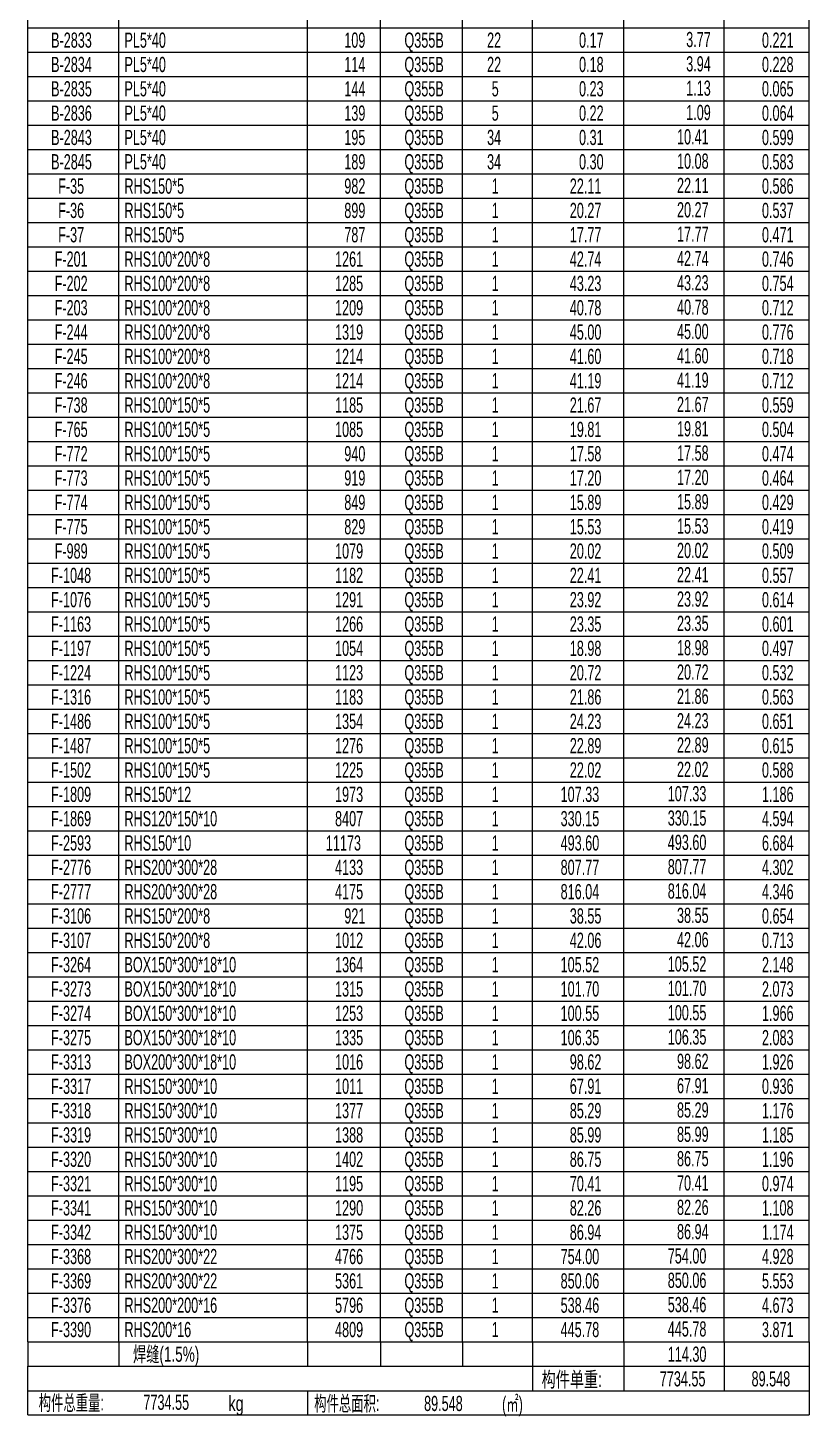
# Model space of a CAD drawing. Header units: millimetres. Extents: x 2835 to 3384, y 515 to 971.
# Drawn here: x 2835.4 to 2963.9, y 514.9 to 743.2 of the extents above; entities that cross this region are included whole.
import ezdxf

# ---------------------------------------------------------------- set-up
doc = ezdxf.new("R2010")
doc.units = ezdxf.units.MM
doc.linetypes.add('XKITLINE00', pattern=[0])
doc.layers.add('OtherObjectType', color=1, linetype='Continuous', lineweight=0)
doc.styles.add('romsim', font='arial.ttf')
doc.styles.add('宋体', font='arial.ttf')
doc.styles.add('新宋体', font='arial.ttf')

msp = doc.modelspace()

# ---------------------------------------------------------------- linework, layer by layer
at = {"layer": 'OtherObjectType', "color": 7, "linetype": 'XKITLINE00', "lineweight": 0}
for p, q in [((2835.41, 743.2), (2835.41, 747.2)), ((2850.41, 743.2), (2850.41, 747.2)), ((2881.41, 743.2), (2881.41, 747.2)), ((2893.41, 743.2), (2893.41, 747.2)), ((2906.91, 743.2), (2906.91, 747.2)), ((2918.41, 743.2), (2918.41, 747.2)), ((2933.41, 743.2), (2933.41, 747.2)), ((2949.91, 743.2), (2949.91, 747.2)), ((2963.91, 743.2), (2963.91, 747.2)), ((2835.41, 739.2), (2835.41, 743.2)), ((2835.41, 743.2), (2963.91, 743.2)), ((2835.41, 743.2), (2963.91, 743.2)), ((2850.41, 739.2), (2850.41, 743.2)), ((2881.41, 739.2), (2881.41, 743.2)), ((2893.41, 739.2), (2893.41, 743.2)), ((2906.91, 739.2), (2906.91, 743.2)), ((2918.41, 739.2), (2918.41, 743.2)), ((2933.41, 739.2), (2933.41, 743.2)), ((2949.91, 739.2), (2949.91, 743.2)), ((2963.91, 739.2), (2963.91, 743.2)), ((2835.41, 735.2), (2835.41, 739.2)), ((2835.41, 739.2), (2963.91, 739.2)), ((2835.41, 739.2), (2963.91, 739.2)), ((2850.41, 735.2), (2850.41, 739.2)), ((2881.41, 735.2), (2881.41, 739.2)), ((2893.41, 735.2), (2893.41, 739.2)), ((2906.91, 735.2), (2906.91, 739.2)), ((2918.41, 735.2), (2918.41, 739.2)), ((2933.41, 735.2), (2933.41, 739.2)), ((2949.91, 735.2), (2949.91, 739.2)), ((2963.91, 735.2), (2963.91, 739.2)), ((2835.41, 731.2), (2835.41, 735.2)), ((2835.41, 735.2), (2963.91, 735.2)), ((2835.41, 735.2), (2963.91, 735.2)), ((2850.41, 731.2), (2850.41, 735.2)), ((2881.41, 731.2), (2881.41, 735.2)), ((2893.41, 731.2), (2893.41, 735.2)), ((2906.91, 731.2), (2906.91, 735.2)), ((2918.41, 731.2), (2918.41, 735.2)), ((2933.41, 731.2), (2933.41, 735.2)), ((2949.91, 731.2), (2949.91, 735.2)), ((2963.91, 731.2), (2963.91, 735.2)), ((2835.41, 727.2), (2835.41, 731.2)), ((2835.41, 731.2), (2963.91, 731.2)), ((2835.41, 731.2), (2963.91, 731.2)), ((2850.41, 727.2), (2850.41, 731.2)), ((2881.41, 727.2), (2881.41, 731.2)), ((2893.41, 727.2), (2893.41, 731.2)), ((2906.91, 727.2), (2906.91, 731.2)), ((2918.41, 727.2), (2918.41, 731.2)), ((2933.41, 727.2), (2933.41, 731.2)), ((2949.91, 727.2), (2949.91, 731.2)), ((2963.91, 727.2), (2963.91, 731.2)), ((2835.41, 723.2), (2835.41, 727.2)), ((2835.41, 727.2), (2963.91, 727.2)), ((2835.41, 727.2), (2963.91, 727.2)), ((2850.41, 723.2), (2850.41, 727.2)), ((2881.41, 723.2), (2881.41, 727.2)), ((2893.41, 723.2), (2893.41, 727.2)), ((2906.91, 723.2), (2906.91, 727.2)), ((2918.41, 723.2), (2918.41, 727.2)), ((2933.41, 723.2), (2933.41, 727.2)), ((2949.91, 723.2), (2949.91, 727.2)), ((2963.91, 723.2), (2963.91, 727.2)), ((2835.41, 719.2), (2835.41, 723.2)), ((2835.41, 723.2), (2963.91, 723.2)), ((2835.41, 723.2), (2963.91, 723.2)), ((2850.41, 719.2), (2850.41, 723.2)), ((2881.41, 719.2), (2881.41, 723.2)), ((2893.41, 719.2), (2893.41, 723.2)), ((2906.91, 719.2), (2906.91, 723.2)), ((2918.41, 719.2), (2918.41, 723.2)), ((2933.41, 719.2), (2933.41, 723.2)), ((2949.91, 719.2), (2949.91, 723.2)), ((2963.91, 719.2), (2963.91, 723.2)), ((2835.41, 715.2), (2835.41, 719.2)), ((2835.41, 719.2), (2963.91, 719.2)), ((2835.41, 719.2), (2963.91, 719.2)), ((2850.41, 715.2), (2850.41, 719.2)), ((2881.41, 715.2), (2881.41, 719.2)), ((2893.41, 715.2), (2893.41, 719.2)), ((2906.91, 715.2), (2906.91, 719.2)), ((2918.41, 715.2), (2918.41, 719.2)), ((2933.41, 715.2), (2933.41, 719.2)), ((2949.91, 715.2), (2949.91, 719.2)), ((2963.91, 715.2), (2963.91, 719.2)), ((2835.41, 711.2), (2835.41, 715.2)), ((2835.41, 715.2), (2963.91, 715.2)), ((2835.41, 715.2), (2963.91, 715.2)), ((2850.41, 711.2), (2850.41, 715.2)), ((2881.41, 711.2), (2881.41, 715.2)), ((2893.41, 711.2), (2893.41, 715.2)), ((2906.91, 711.2), (2906.91, 715.2)), ((2918.41, 711.2), (2918.41, 715.2)), ((2933.41, 711.2), (2933.41, 715.2)), ((2949.91, 711.2), (2949.91, 715.2)), ((2963.91, 711.2), (2963.91, 715.2)), ((2835.41, 707.2), (2835.41, 711.2)), ((2835.41, 711.2), (2963.91, 711.2)), ((2835.41, 711.2), (2963.91, 711.2)), ((2850.41, 707.2), (2850.41, 711.2)), ((2881.41, 707.2), (2881.41, 711.2)), ((2893.41, 707.2), (2893.41, 711.2)), ((2906.91, 707.2), (2906.91, 711.2)), ((2918.41, 707.2), (2918.41, 711.2)), ((2933.41, 707.2), (2933.41, 711.2)), ((2949.91, 707.2), (2949.91, 711.2)), ((2963.91, 707.2), (2963.91, 711.2)), ((2835.41, 703.2), (2835.41, 707.2)), ((2835.41, 707.2), (2963.91, 707.2)), ((2835.41, 707.2), (2963.91, 707.2)), ((2850.41, 703.2), (2850.41, 707.2)), ((2881.41, 703.2), (2881.41, 707.2)), ((2893.41, 703.2), (2893.41, 707.2)), ((2906.91, 703.2), (2906.91, 707.2)), ((2918.41, 703.2), (2918.41, 707.2)), ((2933.41, 703.2), (2933.41, 707.2)), ((2949.91, 703.2), (2949.91, 707.2)), ((2963.91, 703.2), (2963.91, 707.2)), ((2835.41, 699.2), (2835.41, 703.2)), ((2835.41, 703.2), (2963.91, 703.2)), ((2835.41, 703.2), (2963.91, 703.2)), ((2850.41, 699.2), (2850.41, 703.2)), ((2881.41, 699.2), (2881.41, 703.2)), ((2893.41, 699.2), (2893.41, 703.2)), ((2906.91, 699.2), (2906.91, 703.2)), ((2918.41, 699.2), (2918.41, 703.2)), ((2933.41, 699.2), (2933.41, 703.2)), ((2949.91, 699.2), (2949.91, 703.2)), ((2963.91, 699.2), (2963.91, 703.2)), ((2835.41, 695.2), (2835.41, 699.2)), ((2835.41, 699.2), (2963.91, 699.2)), ((2835.41, 699.2), (2963.91, 699.2)), ((2850.41, 695.2), (2850.41, 699.2)), ((2881.41, 695.2), (2881.41, 699.2)), ((2893.41, 695.2), (2893.41, 699.2)), ((2906.91, 695.2), (2906.91, 699.2)), ((2918.41, 695.2), (2918.41, 699.2)), ((2933.41, 695.2), (2933.41, 699.2)), ((2949.91, 695.2), (2949.91, 699.2)), ((2963.91, 695.2), (2963.91, 699.2)), ((2835.41, 691.2), (2835.41, 695.2)), ((2835.41, 695.2), (2963.91, 695.2)), ((2835.41, 695.2), (2963.91, 695.2)), ((2850.41, 691.2), (2850.41, 695.2)), ((2881.41, 691.2), (2881.41, 695.2)), ((2893.41, 691.2), (2893.41, 695.2)), ((2906.91, 691.2), (2906.91, 695.2)), ((2918.41, 691.2), (2918.41, 695.2)), ((2933.41, 691.2), (2933.41, 695.2)), ((2949.91, 691.2), (2949.91, 695.2)), ((2963.91, 691.2), (2963.91, 695.2)), ((2835.41, 687.2), (2835.41, 691.2)), ((2835.41, 691.2), (2963.91, 691.2)), ((2835.41, 691.2), (2963.91, 691.2)), ((2850.41, 687.2), (2850.41, 691.2)), ((2881.41, 687.2), (2881.41, 691.2)), ((2893.41, 687.2), (2893.41, 691.2)), ((2906.91, 687.2), (2906.91, 691.2)), ((2918.41, 687.2), (2918.41, 691.2)), ((2933.41, 687.2), (2933.41, 691.2)), ((2949.91, 687.2), (2949.91, 691.2)), ((2963.91, 687.2), (2963.91, 691.2)), ((2835.41, 683.2), (2835.41, 687.2)), ((2835.41, 687.2), (2963.91, 687.2)), ((2835.41, 687.2), (2963.91, 687.2)), ((2850.41, 683.2), (2850.41, 687.2)), ((2881.41, 683.2), (2881.41, 687.2)), ((2893.41, 683.2), (2893.41, 687.2)), ((2906.91, 683.2), (2906.91, 687.2)), ((2918.41, 683.2), (2918.41, 687.2)), ((2933.41, 683.2), (2933.41, 687.2)), ((2949.91, 683.2), (2949.91, 687.2)), ((2963.91, 683.2), (2963.91, 687.2)), ((2835.41, 679.2), (2835.41, 683.2)), ((2835.41, 683.2), (2963.91, 683.2)), ((2835.41, 683.2), (2963.91, 683.2)), ((2850.41, 679.2), (2850.41, 683.2)), ((2881.41, 679.2), (2881.41, 683.2)), ((2893.41, 679.2), (2893.41, 683.2)), ((2906.91, 679.2), (2906.91, 683.2)), ((2918.41, 679.2), (2918.41, 683.2)), ((2933.41, 679.2), (2933.41, 683.2)), ((2949.91, 679.2), (2949.91, 683.2)), ((2963.91, 679.2), (2963.91, 683.2)), ((2835.41, 675.2), (2835.41, 679.2)), ((2835.41, 679.2), (2963.91, 679.2)), ((2835.41, 679.2), (2963.91, 679.2)), ((2850.41, 675.2), (2850.41, 679.2)), ((2881.41, 675.2), (2881.41, 679.2)), ((2893.41, 675.2), (2893.41, 679.2)), ((2906.91, 675.2), (2906.91, 679.2)), ((2918.41, 675.2), (2918.41, 679.2)), ((2933.41, 675.2), (2933.41, 679.2)), ((2949.91, 675.2), (2949.91, 679.2)), ((2963.91, 675.2), (2963.91, 679.2)), ((2835.41, 671.2), (2835.41, 675.2)), ((2835.41, 675.2), (2963.91, 675.2)), ((2835.41, 675.2), (2963.91, 675.2)), ((2850.41, 671.2), (2850.41, 675.2)), ((2881.41, 671.2), (2881.41, 675.2)), ((2893.41, 671.2), (2893.41, 675.2)), ((2906.91, 671.2), (2906.91, 675.2)), ((2918.41, 671.2), (2918.41, 675.2)), ((2933.41, 671.2), (2933.41, 675.2)), ((2949.91, 671.2), (2949.91, 675.2)), ((2963.91, 671.2), (2963.91, 675.2)), ((2835.41, 667.2), (2835.41, 671.2)), ((2835.41, 671.2), (2963.91, 671.2)), ((2835.41, 671.2), (2963.91, 671.2)), ((2850.41, 667.2), (2850.41, 671.2)), ((2881.41, 667.2), (2881.41, 671.2)), ((2893.41, 667.2), (2893.41, 671.2)), ((2906.91, 667.2), (2906.91, 671.2)), ((2918.41, 667.2), (2918.41, 671.2)), ((2933.41, 667.2), (2933.41, 671.2)), ((2949.91, 667.2), (2949.91, 671.2)), ((2963.91, 667.2), (2963.91, 671.2)), ((2835.41, 663.2), (2835.41, 667.2)), ((2835.41, 667.2), (2963.91, 667.2)), ((2835.41, 667.2), (2963.91, 667.2)), ((2850.41, 663.2), (2850.41, 667.2)), ((2881.41, 663.2), (2881.41, 667.2)), ((2893.41, 663.2), (2893.41, 667.2)), ((2906.91, 663.2), (2906.91, 667.2)), ((2918.41, 663.2), (2918.41, 667.2)), ((2933.41, 663.2), (2933.41, 667.2)), ((2949.91, 663.2), (2949.91, 667.2)), ((2963.91, 663.2), (2963.91, 667.2)), ((2835.41, 659.2), (2835.41, 663.2)), ((2835.41, 663.2), (2963.91, 663.2)), ((2835.41, 663.2), (2963.91, 663.2)), ((2850.41, 659.2), (2850.41, 663.2)), ((2881.41, 659.2), (2881.41, 663.2)), ((2893.41, 659.2), (2893.41, 663.2)), ((2906.91, 659.2), (2906.91, 663.2)), ((2918.41, 659.2), (2918.41, 663.2)), ((2933.41, 659.2), (2933.41, 663.2)), ((2949.91, 659.2), (2949.91, 663.2)), ((2963.91, 659.2), (2963.91, 663.2)), ((2835.41, 655.2), (2835.41, 659.2)), ((2835.41, 659.2), (2963.91, 659.2)), ((2835.41, 659.2), (2963.91, 659.2)), ((2850.41, 655.2), (2850.41, 659.2)), ((2881.41, 655.2), (2881.41, 659.2)), ((2893.41, 655.2), (2893.41, 659.2)), ((2906.91, 655.2), (2906.91, 659.2)), ((2918.41, 655.2), (2918.41, 659.2)), ((2933.41, 655.2), (2933.41, 659.2)), ((2949.91, 655.2), (2949.91, 659.2)), ((2963.91, 655.2), (2963.91, 659.2)), ((2835.41, 651.2), (2835.41, 655.2)), ((2835.41, 655.2), (2963.91, 655.2)), ((2835.41, 655.2), (2963.91, 655.2)), ((2850.41, 651.2), (2850.41, 655.2)), ((2881.41, 651.2), (2881.41, 655.2)), ((2893.41, 651.2), (2893.41, 655.2)), ((2906.91, 651.2), (2906.91, 655.2)), ((2918.41, 651.2), (2918.41, 655.2)), ((2933.41, 651.2), (2933.41, 655.2)), ((2949.91, 651.2), (2949.91, 655.2)), ((2963.91, 651.2), (2963.91, 655.2)), ((2835.41, 647.2), (2835.41, 651.2)), ((2835.41, 651.2), (2963.91, 651.2)), ((2835.41, 651.2), (2963.91, 651.2)), ((2850.41, 647.2), (2850.41, 651.2)), ((2881.41, 647.2), (2881.41, 651.2)), ((2893.41, 647.2), (2893.41, 651.2)), ((2906.91, 647.2), (2906.91, 651.2)), ((2918.41, 647.2), (2918.41, 651.2)), ((2933.41, 647.2), (2933.41, 651.2)), ((2949.91, 647.2), (2949.91, 651.2)), ((2963.91, 647.2), (2963.91, 651.2)), ((2835.41, 643.2), (2835.41, 647.2)), ((2835.41, 647.2), (2963.91, 647.2)), ((2835.41, 647.2), (2963.91, 647.2)), ((2850.41, 643.2), (2850.41, 647.2)), ((2881.41, 643.2), (2881.41, 647.2)), ((2893.41, 643.2), (2893.41, 647.2)), ((2906.91, 643.2), (2906.91, 647.2)), ((2918.41, 643.2), (2918.41, 647.2)), ((2933.41, 643.2), (2933.41, 647.2)), ((2949.91, 643.2), (2949.91, 647.2)), ((2963.91, 643.2), (2963.91, 647.2)), ((2835.41, 639.2), (2835.41, 643.2)), ((2835.41, 643.2), (2963.91, 643.2)), ((2835.41, 643.2), (2963.91, 643.2)), ((2850.41, 639.2), (2850.41, 643.2)), ((2881.41, 639.2), (2881.41, 643.2)), ((2893.41, 639.2), (2893.41, 643.2)), ((2906.91, 639.2), (2906.91, 643.2)), ((2918.41, 639.2), (2918.41, 643.2)), ((2933.41, 639.2), (2933.41, 643.2)), ((2949.91, 639.2), (2949.91, 643.2)), ((2963.91, 639.2), (2963.91, 643.2)), ((2835.41, 635.2), (2835.41, 639.2)), ((2835.41, 639.2), (2963.91, 639.2)), ((2835.41, 639.2), (2963.91, 639.2)), ((2850.41, 635.2), (2850.41, 639.2)), ((2881.41, 635.2), (2881.41, 639.2)), ((2893.41, 635.2), (2893.41, 639.2)), ((2906.91, 635.2), (2906.91, 639.2)), ((2918.41, 635.2), (2918.41, 639.2)), ((2933.41, 635.2), (2933.41, 639.2)), ((2949.91, 635.2), (2949.91, 639.2)), ((2963.91, 635.2), (2963.91, 639.2)), ((2835.41, 631.2), (2835.41, 635.2)), ((2835.41, 635.2), (2963.91, 635.2)), ((2835.41, 635.2), (2963.91, 635.2)), ((2850.41, 631.2), (2850.41, 635.2)), ((2881.41, 631.2), (2881.41, 635.2)), ((2893.41, 631.2), (2893.41, 635.2)), ((2906.91, 631.2), (2906.91, 635.2)), ((2918.41, 631.2), (2918.41, 635.2)), ((2933.41, 631.2), (2933.41, 635.2)), ((2949.91, 631.2), (2949.91, 635.2)), ((2963.91, 631.2), (2963.91, 635.2)), ((2835.41, 627.2), (2835.41, 631.2)), ((2835.41, 631.2), (2963.91, 631.2)), ((2835.41, 631.2), (2963.91, 631.2)), ((2850.41, 627.2), (2850.41, 631.2)), ((2881.41, 627.2), (2881.41, 631.2)), ((2893.41, 627.2), (2893.41, 631.2)), ((2906.91, 627.2), (2906.91, 631.2)), ((2918.41, 627.2), (2918.41, 631.2)), ((2933.41, 627.2), (2933.41, 631.2)), ((2949.91, 627.2), (2949.91, 631.2)), ((2963.91, 627.2), (2963.91, 631.2)), ((2835.41, 623.2), (2835.41, 627.2)), ((2835.41, 627.2), (2963.91, 627.2)), ((2835.41, 627.2), (2963.91, 627.2)), ((2850.41, 623.2), (2850.41, 627.2)), ((2881.41, 623.2), (2881.41, 627.2)), ((2893.41, 623.2), (2893.41, 627.2)), ((2906.91, 623.2), (2906.91, 627.2)), ((2918.41, 623.2), (2918.41, 627.2)), ((2933.41, 623.2), (2933.41, 627.2)), ((2949.91, 623.2), (2949.91, 627.2)), ((2963.91, 623.2), (2963.91, 627.2)), ((2835.41, 619.2), (2835.41, 623.2)), ((2835.41, 623.2), (2963.91, 623.2)), ((2835.41, 623.2), (2963.91, 623.2)), ((2850.41, 619.2), (2850.41, 623.2)), ((2881.41, 619.2), (2881.41, 623.2)), ((2893.41, 619.2), (2893.41, 623.2)), ((2906.91, 619.2), (2906.91, 623.2)), ((2918.41, 619.2), (2918.41, 623.2)), ((2933.41, 619.2), (2933.41, 623.2)), ((2949.91, 619.2), (2949.91, 623.2)), ((2963.91, 619.2), (2963.91, 623.2)), ((2835.41, 615.2), (2835.41, 619.2)), ((2835.41, 619.2), (2963.91, 619.2)), ((2835.41, 619.2), (2963.91, 619.2)), ((2850.41, 615.2), (2850.41, 619.2)), ((2881.41, 615.2), (2881.41, 619.2)), ((2893.41, 615.2), (2893.41, 619.2)), ((2906.91, 615.2), (2906.91, 619.2)), ((2918.41, 615.2), (2918.41, 619.2)), ((2933.41, 615.2), (2933.41, 619.2)), ((2949.91, 615.2), (2949.91, 619.2)), ((2963.91, 615.2), (2963.91, 619.2)), ((2835.41, 611.2), (2835.41, 615.2)), ((2835.41, 615.2), (2963.91, 615.2)), ((2835.41, 615.2), (2963.91, 615.2)), ((2850.41, 611.2), (2850.41, 615.2)), ((2881.41, 611.2), (2881.41, 615.2)), ((2893.41, 611.2), (2893.41, 615.2)), ((2906.91, 611.2), (2906.91, 615.2)), ((2918.41, 611.2), (2918.41, 615.2)), ((2933.41, 611.2), (2933.41, 615.2)), ((2949.91, 611.2), (2949.91, 615.2)), ((2963.91, 611.2), (2963.91, 615.2)), ((2835.41, 607.2), (2835.41, 611.2)), ((2835.41, 611.2), (2963.91, 611.2)), ((2835.41, 611.2), (2963.91, 611.2)), ((2850.41, 607.2), (2850.41, 611.2)), ((2881.41, 607.2), (2881.41, 611.2)), ((2893.41, 607.2), (2893.41, 611.2)), ((2906.91, 607.2), (2906.91, 611.2)), ((2918.41, 607.2), (2918.41, 611.2)), ((2933.41, 607.2), (2933.41, 611.2)), ((2949.91, 607.2), (2949.91, 611.2)), ((2963.91, 607.2), (2963.91, 611.2)), ((2835.41, 603.2), (2835.41, 607.2)), ((2835.41, 607.2), (2963.91, 607.2)), ((2835.41, 607.2), (2963.91, 607.2)), ((2850.41, 603.2), (2850.41, 607.2)), ((2881.41, 603.2), (2881.41, 607.2)), ((2893.41, 603.2), (2893.41, 607.2)), ((2906.91, 603.2), (2906.91, 607.2)), ((2918.41, 603.2), (2918.41, 607.2)), ((2933.41, 603.2), (2933.41, 607.2)), ((2949.91, 603.2), (2949.91, 607.2)), ((2963.91, 603.2), (2963.91, 607.2)), ((2835.41, 599.2), (2835.41, 603.2)), ((2835.41, 603.2), (2963.91, 603.2)), ((2835.41, 603.2), (2963.91, 603.2)), ((2850.41, 599.2), (2850.41, 603.2)), ((2881.41, 599.2), (2881.41, 603.2)), ((2893.41, 599.2), (2893.41, 603.2)), ((2906.91, 599.2), (2906.91, 603.2)), ((2918.41, 599.2), (2918.41, 603.2)), ((2933.41, 599.2), (2933.41, 603.2)), ((2949.91, 599.2), (2949.91, 603.2)), ((2963.91, 599.2), (2963.91, 603.2)), ((2835.41, 595.2), (2835.41, 599.2)), ((2835.41, 599.2), (2963.91, 599.2)), ((2835.41, 599.2), (2963.91, 599.2)), ((2850.41, 595.2), (2850.41, 599.2)), ((2881.41, 595.2), (2881.41, 599.2)), ((2893.41, 595.2), (2893.41, 599.2)), ((2906.91, 595.2), (2906.91, 599.2)), ((2918.41, 595.2), (2918.41, 599.2)), ((2933.41, 595.2), (2933.41, 599.2)), ((2949.91, 595.2), (2949.91, 599.2)), ((2963.91, 595.2), (2963.91, 599.2)), ((2835.41, 591.2), (2835.41, 595.2)), ((2835.41, 595.2), (2963.91, 595.2)), ((2835.41, 595.2), (2963.91, 595.2)), ((2850.41, 591.2), (2850.41, 595.2)), ((2881.41, 591.2), (2881.41, 595.2)), ((2893.41, 591.2), (2893.41, 595.2)), ((2906.91, 591.2), (2906.91, 595.2)), ((2918.41, 591.2), (2918.41, 595.2)), ((2933.41, 591.2), (2933.41, 595.2)), ((2949.91, 591.2), (2949.91, 595.2)), ((2963.91, 591.2), (2963.91, 595.2)), ((2835.41, 587.2), (2835.41, 591.2)), ((2835.41, 591.2), (2963.91, 591.2)), ((2835.41, 591.2), (2963.91, 591.2)), ((2850.41, 587.2), (2850.41, 591.2)), ((2881.41, 587.2), (2881.41, 591.2)), ((2893.41, 587.2), (2893.41, 591.2)), ((2906.91, 587.2), (2906.91, 591.2)), ((2918.41, 587.2), (2918.41, 591.2)), ((2933.41, 587.2), (2933.41, 591.2)), ((2949.91, 587.2), (2949.91, 591.2)), ((2963.91, 587.2), (2963.91, 591.2)), ((2835.41, 583.2), (2835.41, 587.2)), ((2835.41, 587.2), (2963.91, 587.2)), ((2835.41, 587.2), (2963.91, 587.2)), ((2850.41, 583.2), (2850.41, 587.2)), ((2881.41, 583.2), (2881.41, 587.2)), ((2893.41, 583.2), (2893.41, 587.2)), ((2906.91, 583.2), (2906.91, 587.2)), ((2918.41, 583.2), (2918.41, 587.2)), ((2933.41, 583.2), (2933.41, 587.2)), ((2949.91, 583.2), (2949.91, 587.2)), ((2963.91, 583.2), (2963.91, 587.2)), ((2835.41, 579.2), (2835.41, 583.2)), ((2835.41, 583.2), (2963.91, 583.2)), ((2835.41, 583.2), (2963.91, 583.2)), ((2850.41, 579.2), (2850.41, 583.2)), ((2881.41, 579.2), (2881.41, 583.2)), ((2893.41, 579.2), (2893.41, 583.2)), ((2906.91, 579.2), (2906.91, 583.2)), ((2918.41, 579.2), (2918.41, 583.2)), ((2933.41, 579.2), (2933.41, 583.2)), ((2949.91, 579.2), (2949.91, 583.2)), ((2963.91, 579.2), (2963.91, 583.2)), ((2835.41, 575.2), (2835.41, 579.2)), ((2835.41, 579.2), (2963.91, 579.2)), ((2835.41, 579.2), (2963.91, 579.2)), ((2850.41, 575.2), (2850.41, 579.2)), ((2881.41, 575.2), (2881.41, 579.2)), ((2893.41, 575.2), (2893.41, 579.2)), ((2906.91, 575.2), (2906.91, 579.2)), ((2918.41, 575.2), (2918.41, 579.2)), ((2933.41, 575.2), (2933.41, 579.2)), ((2949.91, 575.2), (2949.91, 579.2)), ((2963.91, 575.2), (2963.91, 579.2)), ((2835.41, 571.2), (2835.41, 575.2)), ((2835.41, 575.2), (2963.91, 575.2)), ((2835.41, 575.2), (2963.91, 575.2)), ((2850.41, 571.2), (2850.41, 575.2)), ((2881.41, 571.2), (2881.41, 575.2)), ((2893.41, 571.2), (2893.41, 575.2)), ((2906.91, 571.2), (2906.91, 575.2)), ((2918.41, 571.2), (2918.41, 575.2)), ((2933.41, 571.2), (2933.41, 575.2)), ((2949.91, 571.2), (2949.91, 575.2)), ((2963.91, 571.2), (2963.91, 575.2)), ((2835.41, 567.2), (2835.41, 571.2)), ((2835.41, 571.2), (2963.91, 571.2)), ((2835.41, 571.2), (2963.91, 571.2)), ((2850.41, 567.2), (2850.41, 571.2)), ((2881.41, 567.2), (2881.41, 571.2)), ((2893.41, 567.2), (2893.41, 571.2)), ((2906.91, 567.2), (2906.91, 571.2)), ((2918.41, 567.2), (2918.41, 571.2)), ((2933.41, 567.2), (2933.41, 571.2)), ((2949.91, 567.2), (2949.91, 571.2)), ((2963.91, 567.2), (2963.91, 571.2)), ((2835.41, 563.2), (2835.41, 567.2)), ((2835.41, 567.2), (2963.91, 567.2)), ((2835.41, 567.2), (2963.91, 567.2)), ((2850.41, 563.2), (2850.41, 567.2)), ((2881.41, 563.2), (2881.41, 567.2)), ((2893.41, 563.2), (2893.41, 567.2)), ((2906.91, 563.2), (2906.91, 567.2)), ((2918.41, 563.2), (2918.41, 567.2)), ((2933.41, 563.2), (2933.41, 567.2)), ((2949.91, 563.2), (2949.91, 567.2)), ((2963.91, 563.2), (2963.91, 567.2)), ((2835.41, 559.2), (2835.41, 563.2)), ((2835.41, 563.2), (2963.91, 563.2)), ((2835.41, 563.2), (2963.91, 563.2)), ((2850.41, 559.2), (2850.41, 563.2)), ((2881.41, 559.2), (2881.41, 563.2)), ((2893.41, 559.2), (2893.41, 563.2)), ((2906.91, 559.2), (2906.91, 563.2)), ((2918.41, 559.2), (2918.41, 563.2)), ((2933.41, 559.2), (2933.41, 563.2)), ((2949.91, 559.2), (2949.91, 563.2)), ((2963.91, 559.2), (2963.91, 563.2)), ((2835.41, 555.2), (2835.41, 559.2)), ((2835.41, 559.2), (2963.91, 559.2)), ((2835.41, 559.2), (2963.91, 559.2)), ((2850.41, 555.2), (2850.41, 559.2)), ((2881.41, 555.2), (2881.41, 559.2)), ((2893.41, 555.2), (2893.41, 559.2)), ((2906.91, 555.2), (2906.91, 559.2)), ((2918.41, 555.2), (2918.41, 559.2)), ((2933.41, 555.2), (2933.41, 559.2)), ((2949.91, 555.2), (2949.91, 559.2)), ((2963.91, 555.2), (2963.91, 559.2)), ((2835.41, 551.2), (2835.41, 555.2)), ((2835.41, 555.2), (2963.91, 555.2)), ((2835.41, 555.2), (2963.91, 555.2)), ((2850.41, 551.2), (2850.41, 555.2)), ((2881.41, 551.2), (2881.41, 555.2)), ((2893.41, 551.2), (2893.41, 555.2)), ((2906.91, 551.2), (2906.91, 555.2)), ((2918.41, 551.2), (2918.41, 555.2)), ((2933.41, 551.2), (2933.41, 555.2)), ((2949.91, 551.2), (2949.91, 555.2)), ((2963.91, 551.2), (2963.91, 555.2)), ((2835.41, 547.2), (2835.41, 551.2)), ((2835.41, 551.2), (2963.91, 551.2)), ((2835.41, 551.2), (2963.91, 551.2)), ((2850.41, 547.2), (2850.41, 551.2)), ((2881.41, 547.2), (2881.41, 551.2)), ((2893.41, 547.2), (2893.41, 551.2)), ((2906.91, 547.2), (2906.91, 551.2)), ((2918.41, 547.2), (2918.41, 551.2)), ((2933.41, 547.2), (2933.41, 551.2)), ((2949.91, 547.2), (2949.91, 551.2)), ((2963.91, 547.2), (2963.91, 551.2)), ((2835.41, 543.2), (2835.41, 547.2)), ((2835.41, 547.2), (2963.91, 547.2)), ((2835.41, 547.2), (2963.91, 547.2)), ((2850.41, 543.2), (2850.41, 547.2)), ((2881.41, 543.2), (2881.41, 547.2)), ((2893.41, 543.2), (2893.41, 547.2)), ((2906.91, 543.2), (2906.91, 547.2)), ((2918.41, 543.2), (2918.41, 547.2)), ((2933.41, 543.2), (2933.41, 547.2)), ((2949.91, 543.2), (2949.91, 547.2)), ((2963.91, 543.2), (2963.91, 547.2)), ((2835.41, 539.2), (2835.41, 543.2)), ((2835.41, 543.2), (2963.91, 543.2)), ((2835.41, 543.2), (2963.91, 543.2)), ((2850.41, 539.2), (2850.41, 543.2)), ((2881.41, 539.2), (2881.41, 543.2)), ((2893.41, 539.2), (2893.41, 543.2)), ((2906.91, 539.2), (2906.91, 543.2)), ((2918.41, 539.2), (2918.41, 543.2)), ((2933.41, 539.2), (2933.41, 543.2)), ((2949.91, 539.2), (2949.91, 543.2)), ((2963.91, 539.2), (2963.91, 543.2)), ((2835.41, 535.2), (2835.41, 539.2)), ((2835.41, 539.2), (2963.91, 539.2)), ((2835.41, 539.2), (2963.91, 539.2)), ((2850.41, 535.2), (2850.41, 539.2)), ((2881.41, 535.2), (2881.41, 539.2)), ((2893.41, 535.2), (2893.41, 539.2)), ((2906.91, 535.2), (2906.91, 539.2)), ((2918.41, 535.2), (2918.41, 539.2)), ((2933.41, 535.2), (2933.41, 539.2)), ((2949.91, 535.2), (2949.91, 539.2)), ((2963.91, 535.2), (2963.91, 539.2)), ((2835.41, 531.2), (2835.41, 535.2)), ((2835.41, 535.2), (2963.91, 535.2)), ((2835.41, 535.2), (2963.91, 535.2)), ((2850.41, 531.2), (2850.41, 535.2)), ((2881.41, 531.2), (2881.41, 535.2)), ((2893.41, 531.2), (2893.41, 535.2)), ((2906.91, 531.2), (2906.91, 535.2)), ((2918.41, 531.2), (2918.41, 535.2)), ((2933.41, 531.2), (2933.41, 535.2)), ((2949.91, 531.2), (2949.91, 535.2)), ((2963.91, 531.2), (2963.91, 535.2)), ((2835.41, 527.2), (2835.41, 531.2)), ((2835.41, 531.2), (2963.91, 531.2)), ((2835.41, 531.2), (2963.91, 531.2)), ((2850.41, 527.2), (2850.41, 531.2)), ((2881.41, 527.2), (2881.41, 531.2)), ((2893.41, 527.2), (2893.41, 531.2)), ((2906.91, 527.2), (2906.91, 531.2)), ((2918.41, 527.2), (2918.41, 531.2)), ((2933.41, 527.2), (2933.41, 531.2)), ((2949.91, 527.2), (2949.91, 531.2)), ((2963.91, 527.2), (2963.91, 531.2)), ((2835.41, 527.2), (2835.41, 523.2)), ((2835.41, 527.2), (2963.91, 527.2)), ((2850.41, 527.2), (2850.41, 523.2)), ((2881.41, 527.2), (2881.41, 523.2)), ((2893.41, 527.2), (2893.41, 523.2)), ((2906.91, 527.2), (2906.91, 523.2)), ((2918.41, 527.2), (2918.41, 523.2)), ((2933.41, 527.2), (2933.41, 523.2)), ((2949.91, 527.2), (2949.91, 523.2)), ((2963.91, 527.2), (2963.91, 523.2)), ((2835.41, 515.2), (2835.41, 523.2)), ((2835.51, 523.2), (2963.91, 523.2)), ((2918.41, 523.1), (2918.41, 519.1)), ((2933.41, 523.1), (2933.41, 519.1)), ((2949.91, 523.1), (2949.91, 519.1)), ((2963.91, 523.2), (2963.91, 515.2)), ((2835.41, 519.1), (2963.91, 519.1)), ((2881.41, 519.1), (2881.41, 515.2)), ((2835.41, 515.2), (2963.91, 515.2))]:
    msp.add_line(p, q, dxfattribs=at)

# ---------------------------------------------------------------- texts
at = {"layer": 'OtherObjectType', "color": 7}
for s, style, width, p in [('B-2833', '新宋体', 0.595, (2839.25, 739.95)), ('PL5*40', '宋体', 0.595, (2851.31, 739.95)), ('109', 'romsim', 0.595, (2887.46, 739.95)), ('Q355B', '宋体', 0.595, (2897.35, 739.95)), ('22', 'romsim', 0.595, (2910.94, 739.95)), ('0.17', 'romsim', 0.595, (2926.06, 739.95)), ('3.77', 'romsim', 0.595, (2943.68, 740.05)), ('0.221', 'romsim', 0.595, (2956.14, 739.95)), ('B-2834', '新宋体', 0.595, (2839.25, 735.95)), ('PL5*40', '宋体', 0.595, (2851.31, 735.95)), ('114', 'romsim', 0.595, (2887.46, 735.95)), ('Q355B', '宋体', 0.595, (2897.35, 735.95)), ('22', 'romsim', 0.595, (2910.94, 735.95)), ('0.18', 'romsim', 0.595, (2926.06, 735.95)), ('3.94', 'romsim', 0.595, (2943.68, 736.05)), ('0.228', 'romsim', 0.595, (2956.14, 735.95)), ('B-2835', '新宋体', 0.595, (2839.25, 731.95)), ('PL5*40', '宋体', 0.595, (2851.31, 731.95)), ('144', 'romsim', 0.595, (2887.46, 731.95)), ('Q355B', '宋体', 0.595, (2897.35, 731.95)), ('5', 'romsim', 0.595, (2911.7, 731.95)), ('0.23', 'romsim', 0.595, (2926.06, 731.95)), ('1.13', 'romsim', 0.595, (2943.68, 732.05)), ('0.065', 'romsim', 0.595, (2956.14, 731.95)), ('1.09', 'romsim', 0.595, (2943.68, 728.05)), ('B-2836', '新宋体', 0.595, (2839.25, 727.95)), ('PL5*40', '宋体', 0.595, (2851.31, 727.95)), ('139', 'romsim', 0.595, (2887.46, 727.95)), ('Q355B', '宋体', 0.595, (2897.35, 727.95)), ('5', 'romsim', 0.595, (2911.7, 727.95)), ('0.22', 'romsim', 0.595, (2926.06, 727.95)), ('0.064', 'romsim', 0.595, (2956.14, 727.95)), ('B-2843', '新宋体', 0.595, (2839.25, 723.95)), ('PL5*40', '宋体', 0.595, (2851.31, 723.95)), ('195', 'romsim', 0.595, (2887.46, 723.95)), ('Q355B', '宋体', 0.595, (2897.35, 723.95)), ('34', 'romsim', 0.595, (2910.94, 723.95)), ('0.31', 'romsim', 0.595, (2926.06, 723.95)), ('10.41', 'romsim', 0.595, (2942.17, 724.05)), ('0.599', 'romsim', 0.595, (2956.14, 723.95)), ('B-2845', '新宋体', 0.595, (2839.25, 719.95)), ('PL5*40', '宋体', 0.595, (2851.31, 719.95)), ('189', 'romsim', 0.595, (2887.46, 719.95)), ('Q355B', '宋体', 0.595, (2897.35, 719.95)), ('34', 'romsim', 0.595, (2910.94, 719.95)), ('0.30', 'romsim', 0.595, (2926.06, 719.95)), ('10.08', 'romsim', 0.595, (2942.17, 720.05)), ('0.583', 'romsim', 0.595, (2956.14, 719.95)), ('F-35', '新宋体', 0.595, (2840.41, 715.95)), ('RHS150*5', '宋体', 0.595, (2851.31, 715.95)), ('982', 'romsim', 0.595, (2887.46, 715.95)), ('Q355B', '宋体', 0.595, (2897.35, 715.95)), ('1', 'romsim', 0.595, (2911.7, 715.95)), ('22.11', 'romsim', 0.595, (2924.54, 715.95)), ('22.11', 'romsim', 0.595, (2942.17, 716.05)), ('0.586', 'romsim', 0.595, (2956.14, 715.95)), ('20.27', 'romsim', 0.595, (2942.17, 712.05)), ('F-36', '新宋体', 0.595, (2840.41, 711.95)), ('RHS150*5', '宋体', 0.595, (2851.31, 711.95)), ('899', 'romsim', 0.595, (2887.46, 711.95)), ('Q355B', '宋体', 0.595, (2897.35, 711.95)), ('1', 'romsim', 0.595, (2911.7, 711.95)), ('20.27', 'romsim', 0.595, (2924.54, 711.95)), ('0.537', 'romsim', 0.595, (2956.14, 711.95)), ('F-37', '新宋体', 0.595, (2840.41, 707.95)), ('RHS150*5', '宋体', 0.595, (2851.31, 707.95)), ('787', 'romsim', 0.595, (2887.46, 707.95)), ('Q355B', '宋体', 0.595, (2897.35, 707.95)), ('1', 'romsim', 0.595, (2911.7, 707.95)), ('17.77', 'romsim', 0.595, (2924.54, 707.95)), ('17.77', 'romsim', 0.595, (2942.17, 708.05)), ('0.471', 'romsim', 0.595, (2956.14, 707.95)), ('F-201', '新宋体', 0.595, (2839.83, 703.95)), ('RHS100*200*8', '宋体', 0.595, (2851.31, 703.95)), ('1261', 'romsim', 0.595, (2885.94, 703.95)), ('Q355B', '宋体', 0.595, (2897.35, 703.95)), ('1', 'romsim', 0.595, (2911.7, 703.95)), ('42.74', 'romsim', 0.595, (2924.54, 703.95)), ('42.74', 'romsim', 0.595, (2942.17, 704.05)), ('0.746', 'romsim', 0.595, (2956.14, 703.95)), ('F-202', '新宋体', 0.595, (2839.83, 699.95)), ('RHS100*200*8', '宋体', 0.595, (2851.31, 699.95)), ('1285', 'romsim', 0.595, (2885.94, 699.95)), ('Q355B', '宋体', 0.595, (2897.35, 699.95)), ('1', 'romsim', 0.595, (2911.7, 699.95)), ('43.23', 'romsim', 0.595, (2924.54, 699.95)), ('43.23', 'romsim', 0.595, (2942.17, 700.05)), ('0.754', 'romsim', 0.595, (2956.14, 699.95)), ('40.78', 'romsim', 0.595, (2942.17, 696.05)), ('F-203', '新宋体', 0.595, (2839.83, 695.95)), ('RHS100*200*8', '宋体', 0.595, (2851.31, 695.95)), ('1209', 'romsim', 0.595, (2885.94, 695.95)), ('Q355B', '宋体', 0.595, (2897.35, 695.95)), ('1', 'romsim', 0.595, (2911.7, 695.95)), ('40.78', 'romsim', 0.595, (2924.54, 695.95)), ('0.712', 'romsim', 0.595, (2956.14, 695.95)), ('F-244', '新宋体', 0.595, (2839.83, 691.95)), ('RHS100*200*8', '宋体', 0.595, (2851.31, 691.95)), ('1319', 'romsim', 0.595, (2885.94, 691.95)), ('Q355B', '宋体', 0.595, (2897.35, 691.95)), ('1', 'romsim', 0.595, (2911.7, 691.95)), ('45.00', 'romsim', 0.595, (2924.54, 691.95)), ('45.00', 'romsim', 0.595, (2942.17, 692.05)), ('0.776', 'romsim', 0.595, (2956.14, 691.95)), ('F-245', '新宋体', 0.595, (2839.83, 687.95)), ('RHS100*200*8', '宋体', 0.595, (2851.31, 687.95)), ('1214', 'romsim', 0.595, (2885.94, 687.95)), ('Q355B', '宋体', 0.595, (2897.35, 687.95)), ('1', 'romsim', 0.595, (2911.7, 687.95)), ('41.60', 'romsim', 0.595, (2924.54, 687.95)), ('41.60', 'romsim', 0.595, (2942.17, 688.05)), ('0.718', 'romsim', 0.595, (2956.14, 687.95)), ('F-246', '新宋体', 0.595, (2839.83, 683.95)), ('RHS100*200*8', '宋体', 0.595, (2851.31, 683.95)), ('1214', 'romsim', 0.595, (2885.94, 683.95)), ('Q355B', '宋体', 0.595, (2897.35, 683.95)), ('1', 'romsim', 0.595, (2911.7, 683.95)), ('41.19', 'romsim', 0.595, (2924.54, 683.95)), ('41.19', 'romsim', 0.595, (2942.17, 684.05)), ('0.712', 'romsim', 0.595, (2956.14, 683.95)), ('21.67', 'romsim', 0.595, (2942.17, 680.05)), ('F-738', '新宋体', 0.595, (2839.83, 679.95)), ('RHS100*150*5', '宋体', 0.595, (2851.31, 679.95)), ('1185', 'romsim', 0.595, (2885.94, 679.95)), ('Q355B', '宋体', 0.595, (2897.35, 679.95)), ('1', 'romsim', 0.595, (2911.7, 679.95)), ('21.67', 'romsim', 0.595, (2924.54, 679.95)), ('0.559', 'romsim', 0.595, (2956.14, 679.95)), ('F-765', '新宋体', 0.595, (2839.83, 675.95)), ('RHS100*150*5', '宋体', 0.595, (2851.31, 675.95)), ('1085', 'romsim', 0.595, (2885.94, 675.95)), ('Q355B', '宋体', 0.595, (2897.35, 675.95)), ('1', 'romsim', 0.595, (2911.7, 675.95)), ('19.81', 'romsim', 0.595, (2924.54, 675.95)), ('19.81', 'romsim', 0.595, (2942.17, 676.05)), ('0.504', 'romsim', 0.595, (2956.14, 675.95)), ('F-772', '新宋体', 0.595, (2839.83, 671.95)), ('RHS100*150*5', '宋体', 0.595, (2851.31, 671.95)), ('940', 'romsim', 0.595, (2887.46, 671.95)), ('Q355B', '宋体', 0.595, (2897.35, 671.95)), ('1', 'romsim', 0.595, (2911.7, 671.95)), ('17.58', 'romsim', 0.595, (2924.54, 671.95)), ('17.58', 'romsim', 0.595, (2942.17, 672.05)), ('0.474', 'romsim', 0.595, (2956.14, 671.95)), ('F-773', '新宋体', 0.595, (2839.83, 667.95)), ('RHS100*150*5', '宋体', 0.595, (2851.31, 667.95)), ('919', 'romsim', 0.595, (2887.46, 667.95)), ('Q355B', '宋体', 0.595, (2897.35, 667.95)), ('1', 'romsim', 0.595, (2911.7, 667.95)), ('17.20', 'romsim', 0.595, (2924.54, 667.95)), ('17.20', 'romsim', 0.595, (2942.17, 668.05)), ('0.464', 'romsim', 0.595, (2956.14, 667.95)), ('F-774', '新宋体', 0.595, (2839.83, 663.95)), ('RHS100*150*5', '宋体', 0.595, (2851.31, 663.95)), ('849', 'romsim', 0.595, (2887.46, 663.95)), ('Q355B', '宋体', 0.595, (2897.35, 663.95)), ('1', 'romsim', 0.595, (2911.7, 663.95)), ('15.89', 'romsim', 0.595, (2924.54, 663.95)), ('15.89', 'romsim', 0.595, (2942.17, 664.05)), ('0.429', 'romsim', 0.595, (2956.14, 663.95)), ('F-775', '新宋体', 0.595, (2839.83, 659.95)), ('RHS100*150*5', '宋体', 0.595, (2851.31, 659.95)), ('829', 'romsim', 0.595, (2887.46, 659.95)), ('Q355B', '宋体', 0.595, (2897.35, 659.95)), ('1', 'romsim', 0.595, (2911.7, 659.95)), ('15.53', 'romsim', 0.595, (2924.54, 659.95)), ('15.53', 'romsim', 0.595, (2942.17, 660.05)), ('0.419', 'romsim', 0.595, (2956.14, 659.95)), ('F-989', '新宋体', 0.595, (2839.83, 655.95)), ('RHS100*150*5', '宋体', 0.595, (2851.31, 655.95)), ('1079', 'romsim', 0.595, (2885.94, 655.95)), ('Q355B', '宋体', 0.595, (2897.35, 655.95)), ('1', 'romsim', 0.595, (2911.7, 655.95)), ('20.02', 'romsim', 0.595, (2924.54, 655.95)), ('20.02', 'romsim', 0.595, (2942.17, 656.05)), ('0.509', 'romsim', 0.595, (2956.14, 655.95)), ('F-1048', '新宋体', 0.595, (2839.25, 651.95)), ('RHS100*150*5', '宋体', 0.595, (2851.31, 651.95)), ('1182', 'romsim', 0.595, (2885.94, 651.95)), ('Q355B', '宋体', 0.595, (2897.35, 651.95)), ('1', 'romsim', 0.595, (2911.7, 651.95)), ('22.41', 'romsim', 0.595, (2924.54, 651.95)), ('22.41', 'romsim', 0.595, (2942.17, 652.05)), ('0.557', 'romsim', 0.595, (2956.14, 651.95)), ('F-1076', '新宋体', 0.595, (2839.25, 647.95)), ('RHS100*150*5', '宋体', 0.595, (2851.31, 647.95)), ('1291', 'romsim', 0.595, (2885.94, 647.95)), ('Q355B', '宋体', 0.595, (2897.35, 647.95)), ('1', 'romsim', 0.595, (2911.7, 647.95)), ('23.92', 'romsim', 0.595, (2924.54, 647.95)), ('23.92', 'romsim', 0.595, (2942.17, 648.05)), ('0.614', 'romsim', 0.595, (2956.14, 647.95)), ('F-1163', '新宋体', 0.595, (2839.25, 643.95)), ('RHS100*150*5', '宋体', 0.595, (2851.31, 643.95)), ('1266', 'romsim', 0.595, (2885.94, 643.95)), ('Q355B', '宋体', 0.595, (2897.35, 643.95)), ('1', 'romsim', 0.595, (2911.7, 643.95)), ('23.35', 'romsim', 0.595, (2924.54, 643.95)), ('23.35', 'romsim', 0.595, (2942.17, 644.05)), ('0.601', 'romsim', 0.595, (2956.14, 643.95)), ('F-1197', '新宋体', 0.595, (2839.25, 639.95)), ('RHS100*150*5', '宋体', 0.595, (2851.31, 639.95)), ('1054', 'romsim', 0.595, (2885.94, 639.95)), ('Q355B', '宋体', 0.595, (2897.35, 639.95)), ('1', 'romsim', 0.595, (2911.7, 639.95)), ('18.98', 'romsim', 0.595, (2924.54, 639.95)), ('18.98', 'romsim', 0.595, (2942.17, 640.05)), ('0.497', 'romsim', 0.595, (2956.14, 639.95)), ('F-1224', '新宋体', 0.595, (2839.25, 635.95)), ('RHS100*150*5', '宋体', 0.595, (2851.31, 635.95)), ('1123', 'romsim', 0.595, (2885.94, 635.95)), ('Q355B', '宋体', 0.595, (2897.35, 635.95)), ('1', 'romsim', 0.595, (2911.7, 635.95)), ('20.72', 'romsim', 0.595, (2924.54, 635.95)), ('20.72', 'romsim', 0.595, (2942.17, 636.05)), ('0.532', 'romsim', 0.595, (2956.14, 635.95)), ('F-1316', '新宋体', 0.595, (2839.25, 631.95)), ('RHS100*150*5', '宋体', 0.595, (2851.31, 631.95)), ('1183', 'romsim', 0.595, (2885.94, 631.95)), ('Q355B', '宋体', 0.595, (2897.35, 631.95)), ('1', 'romsim', 0.595, (2911.7, 631.95)), ('21.86', 'romsim', 0.595, (2924.54, 631.95)), ('21.86', 'romsim', 0.595, (2942.17, 632.05)), ('0.563', 'romsim', 0.595, (2956.14, 631.95)), ('F-1486', '新宋体', 0.595, (2839.25, 627.95)), ('RHS100*150*5', '宋体', 0.595, (2851.31, 627.95)), ('1354', 'romsim', 0.595, (2885.94, 627.95)), ('Q355B', '宋体', 0.595, (2897.35, 627.95)), ('1', 'romsim', 0.595, (2911.7, 627.95)), ('24.23', 'romsim', 0.595, (2924.54, 627.95)), ('24.23', 'romsim', 0.595, (2942.17, 628.05)), ('0.651', 'romsim', 0.595, (2956.14, 627.95)), ('F-1487', '新宋体', 0.595, (2839.25, 623.95)), ('RHS100*150*5', '宋体', 0.595, (2851.31, 623.95)), ('1276', 'romsim', 0.595, (2885.94, 623.95)), ('Q355B', '宋体', 0.595, (2897.35, 623.95)), ('1', 'romsim', 0.595, (2911.7, 623.95)), ('22.89', 'romsim', 0.595, (2924.54, 623.95)), ('22.89', 'romsim', 0.595, (2942.17, 624.05)), ('0.615', 'romsim', 0.595, (2956.14, 623.95)), ('F-1502', '新宋体', 0.595, (2839.25, 619.95)), ('RHS100*150*5', '宋体', 0.595, (2851.31, 619.95)), ('1225', 'romsim', 0.595, (2885.94, 619.95)), ('Q355B', '宋体', 0.595, (2897.35, 619.95)), ('1', 'romsim', 0.595, (2911.7, 619.95)), ('22.02', 'romsim', 0.595, (2924.54, 619.95)), ('22.02', 'romsim', 0.595, (2942.17, 620.05)), ('0.588', 'romsim', 0.595, (2956.14, 619.95)), ('F-1809', '新宋体', 0.595, (2839.25, 615.95)), ('RHS150*12', '宋体', 0.595, (2851.31, 615.95)), ('1973', 'romsim', 0.595, (2885.94, 615.95)), ('Q355B', '宋体', 0.595, (2897.35, 615.95)), ('1', 'romsim', 0.595, (2911.7, 615.95)), ('107.33', 'romsim', 0.595, (2923.03, 615.95)), ('107.33', 'romsim', 0.595, (2940.65, 616.05)), ('1.186', 'romsim', 0.595, (2956.14, 615.95)), ('F-1869', '新宋体', 0.595, (2839.25, 611.95)), ('RHS120*150*10', '宋体', 0.595, (2851.31, 611.95)), ('8407', 'romsim', 0.595, (2885.94, 611.95)), ('Q355B', '宋体', 0.595, (2897.35, 611.95)), ('1', 'romsim', 0.595, (2911.7, 611.95)), ('330.15', 'romsim', 0.595, (2923.03, 611.95)), ('330.15', 'romsim', 0.595, (2940.65, 612.05)), ('4.594', 'romsim', 0.595, (2956.14, 611.95)), ('F-2593', '新宋体', 0.595, (2839.25, 607.95)), ('RHS150*10', '宋体', 0.595, (2851.31, 607.95)), ('11173', 'romsim', 0.595, (2884.43, 607.95)), ('Q355B', '宋体', 0.595, (2897.35, 607.95)), ('1', 'romsim', 0.595, (2911.7, 607.95)), ('493.60', 'romsim', 0.595, (2923.03, 607.95)), ('493.60', 'romsim', 0.595, (2940.65, 608.05)), ('6.684', 'romsim', 0.595, (2956.14, 607.95)), ('F-2776', '新宋体', 0.595, (2839.25, 603.95)), ('RHS200*300*28', '宋体', 0.595, (2851.31, 603.95)), ('4133', 'romsim', 0.595, (2885.94, 603.95)), ('Q355B', '宋体', 0.595, (2897.35, 603.95)), ('1', 'romsim', 0.595, (2911.7, 603.95)), ('807.77', 'romsim', 0.595, (2923.03, 603.95)), ('807.77', 'romsim', 0.595, (2940.65, 604.05)), ('4.302', 'romsim', 0.595, (2956.14, 603.95)), ('F-2777', '新宋体', 0.595, (2839.25, 599.95)), ('RHS200*300*28', '宋体', 0.595, (2851.31, 599.95)), ('4175', 'romsim', 0.595, (2885.94, 599.95)), ('Q355B', '宋体', 0.595, (2897.35, 599.95)), ('1', 'romsim', 0.595, (2911.7, 599.95)), ('816.04', 'romsim', 0.595, (2923.03, 599.95)), ('816.04', 'romsim', 0.595, (2940.65, 600.05)), ('4.346', 'romsim', 0.595, (2956.14, 599.95)), ('F-3106', '新宋体', 0.595, (2839.25, 595.95)), ('RHS150*200*8', '宋体', 0.595, (2851.31, 595.95)), ('921', 'romsim', 0.595, (2887.46, 595.95)), ('Q355B', '宋体', 0.595, (2897.35, 595.95)), ('1', 'romsim', 0.595, (2911.7, 595.95)), ('38.55', 'romsim', 0.595, (2924.54, 595.95)), ('38.55', 'romsim', 0.595, (2942.17, 596.05)), ('0.654', 'romsim', 0.595, (2956.14, 595.95)), ('F-3107', '新宋体', 0.595, (2839.25, 591.95)), ('RHS150*200*8', '宋体', 0.595, (2851.31, 591.95)), ('1012', 'romsim', 0.595, (2885.94, 591.95)), ('Q355B', '宋体', 0.595, (2897.35, 591.95)), ('1', 'romsim', 0.595, (2911.7, 591.95)), ('42.06', 'romsim', 0.595, (2924.54, 591.95)), ('42.06', 'romsim', 0.595, (2942.17, 592.05)), ('0.713', 'romsim', 0.595, (2956.14, 591.95)), ('F-3264', '新宋体', 0.595, (2839.25, 587.95)), ('BOX150*300*18*10', '宋体', 0.595, (2851.31, 587.95)), ('1364', 'romsim', 0.595, (2885.94, 587.95)), ('Q355B', '宋体', 0.595, (2897.35, 587.95)), ('1', 'romsim', 0.595, (2911.7, 587.95)), ('105.52', 'romsim', 0.595, (2923.03, 587.95)), ('105.52', 'romsim', 0.595, (2940.65, 588.05)), ('2.148', 'romsim', 0.595, (2956.14, 587.95)), ('F-3273', '新宋体', 0.595, (2839.25, 583.95)), ('BOX150*300*18*10', '宋体', 0.595, (2851.31, 583.95)), ('1315', 'romsim', 0.595, (2885.94, 583.95)), ('Q355B', '宋体', 0.595, (2897.35, 583.95)), ('1', 'romsim', 0.595, (2911.7, 583.95)), ('101.70', 'romsim', 0.595, (2923.03, 583.95)), ('101.70', 'romsim', 0.595, (2940.65, 584.05)), ('2.073', 'romsim', 0.595, (2956.14, 583.95)), ('F-3274', '新宋体', 0.595, (2839.25, 579.95)), ('BOX150*300*18*10', '宋体', 0.595, (2851.31, 579.95)), ('1253', 'romsim', 0.595, (2885.94, 579.95)), ('Q355B', '宋体', 0.595, (2897.35, 579.95)), ('1', 'romsim', 0.595, (2911.7, 579.95)), ('100.55', 'romsim', 0.595, (2923.03, 579.95)), ('100.55', 'romsim', 0.595, (2940.65, 580.05)), ('1.966', 'romsim', 0.595, (2956.14, 579.95)), ('F-3275', '新宋体', 0.595, (2839.25, 575.95)), ('BOX150*300*18*10', '宋体', 0.595, (2851.31, 575.95)), ('1335', 'romsim', 0.595, (2885.94, 575.95)), ('Q355B', '宋体', 0.595, (2897.35, 575.95)), ('1', 'romsim', 0.595, (2911.7, 575.95)), ('106.35', 'romsim', 0.595, (2923.03, 575.95)), ('106.35', 'romsim', 0.595, (2940.65, 576.05)), ('2.083', 'romsim', 0.595, (2956.14, 575.95)), ('F-3313', '新宋体', 0.595, (2839.25, 571.95)), ('BOX200*300*18*10', '宋体', 0.595, (2851.31, 571.95)), ('1016', 'romsim', 0.595, (2885.94, 571.95)), ('Q355B', '宋体', 0.595, (2897.35, 571.95)), ('1', 'romsim', 0.595, (2911.7, 571.95)), ('98.62', 'romsim', 0.595, (2924.54, 571.95)), ('98.62', 'romsim', 0.595, (2942.17, 572.05)), ('1.926', 'romsim', 0.595, (2956.14, 571.95)), ('F-3317', '新宋体', 0.595, (2839.25, 567.95)), ('RHS150*300*10', '宋体', 0.595, (2851.31, 567.95)), ('1011', 'romsim', 0.595, (2885.94, 567.95)), ('Q355B', '宋体', 0.595, (2897.35, 567.95)), ('1', 'romsim', 0.595, (2911.7, 567.95)), ('67.91', 'romsim', 0.595, (2924.54, 567.95)), ('67.91', 'romsim', 0.595, (2942.17, 568.05)), ('0.936', 'romsim', 0.595, (2956.14, 567.95)), ('F-3318', '新宋体', 0.595, (2839.25, 563.95)), ('RHS150*300*10', '宋体', 0.595, (2851.31, 563.95)), ('1377', 'romsim', 0.595, (2885.94, 563.95)), ('Q355B', '宋体', 0.595, (2897.35, 563.95)), ('1', 'romsim', 0.595, (2911.7, 563.95)), ('85.29', 'romsim', 0.595, (2924.54, 563.95)), ('85.29', 'romsim', 0.595, (2942.17, 564.05)), ('1.176', 'romsim', 0.595, (2956.14, 563.95)), ('F-3319', '新宋体', 0.595, (2839.25, 559.95)), ('RHS150*300*10', '宋体', 0.595, (2851.31, 559.95)), ('1388', 'romsim', 0.595, (2885.94, 559.95)), ('Q355B', '宋体', 0.595, (2897.35, 559.95)), ('1', 'romsim', 0.595, (2911.7, 559.95)), ('85.99', 'romsim', 0.595, (2924.54, 559.95)), ('85.99', 'romsim', 0.595, (2942.17, 560.05)), ('1.185', 'romsim', 0.595, (2956.14, 559.95)), ('F-3320', '新宋体', 0.595, (2839.25, 555.95)), ('RHS150*300*10', '宋体', 0.595, (2851.31, 555.95)), ('1402', 'romsim', 0.595, (2885.94, 555.95)), ('Q355B', '宋体', 0.595, (2897.35, 555.95)), ('1', 'romsim', 0.595, (2911.7, 555.95)), ('86.75', 'romsim', 0.595, (2924.54, 555.95)), ('86.75', 'romsim', 0.595, (2942.17, 556.05)), ('1.196', 'romsim', 0.595, (2956.14, 555.95)), ('F-3321', '新宋体', 0.595, (2839.25, 551.95)), ('RHS150*300*10', '宋体', 0.595, (2851.31, 551.95)), ('1195', 'romsim', 0.595, (2885.94, 551.95)), ('Q355B', '宋体', 0.595, (2897.35, 551.95)), ('1', 'romsim', 0.595, (2911.7, 551.95)), ('70.41', 'romsim', 0.595, (2924.54, 551.95)), ('70.41', 'romsim', 0.595, (2942.17, 552.05)), ('0.974', 'romsim', 0.595, (2956.14, 551.95)), ('F-3341', '新宋体', 0.595, (2839.25, 547.95)), ('RHS150*300*10', '宋体', 0.595, (2851.31, 547.95)), ('1290', 'romsim', 0.595, (2885.94, 547.95)), ('Q355B', '宋体', 0.595, (2897.35, 547.95)), ('1', 'romsim', 0.595, (2911.7, 547.95)), ('82.26', 'romsim', 0.595, (2924.54, 547.95)), ('82.26', 'romsim', 0.595, (2942.17, 548.05)), ('1.108', 'romsim', 0.595, (2956.14, 547.95)), ('F-3342', '新宋体', 0.595, (2839.25, 543.95)), ('RHS150*300*10', '宋体', 0.595, (2851.31, 543.95)), ('1375', 'romsim', 0.595, (2885.94, 543.95)), ('Q355B', '宋体', 0.595, (2897.35, 543.95)), ('1', 'romsim', 0.595, (2911.7, 543.95)), ('86.94', 'romsim', 0.595, (2924.54, 543.95)), ('86.94', 'romsim', 0.595, (2942.17, 544.05)), ('1.174', 'romsim', 0.595, (2956.14, 543.95)), ('F-3368', '新宋体', 0.595, (2839.25, 539.95)), ('RHS200*300*22', '宋体', 0.595, (2851.31, 539.95)), ('4766', 'romsim', 0.595, (2885.94, 539.95)), ('Q355B', '宋体', 0.595, (2897.35, 539.95)), ('1', 'romsim', 0.595, (2911.7, 539.95)), ('754.00', 'romsim', 0.595, (2923.03, 539.95)), ('754.00', 'romsim', 0.595, (2940.65, 540.05)), ('4.928', 'romsim', 0.595, (2956.14, 539.95)), ('F-3369', '新宋体', 0.595, (2839.25, 535.95)), ('RHS200*300*22', '宋体', 0.595, (2851.31, 535.95)), ('5361', 'romsim', 0.595, (2885.94, 535.95)), ('Q355B', '宋体', 0.595, (2897.35, 535.95)), ('1', 'romsim', 0.595, (2911.7, 535.95)), ('850.06', 'romsim', 0.595, (2923.03, 535.95)), ('850.06', 'romsim', 0.595, (2940.65, 536.05)), ('5.553', 'romsim', 0.595, (2956.14, 535.95)), ('F-3376', '新宋体', 0.595, (2839.25, 531.95)), ('RHS200*200*16', '宋体', 0.595, (2851.31, 531.95)), ('5796', 'romsim', 0.595, (2885.94, 531.95)), ('Q355B', '宋体', 0.595, (2897.35, 531.95)), ('1', 'romsim', 0.595, (2911.7, 531.95)), ('538.46', 'romsim', 0.595, (2923.03, 531.95)), ('538.46', 'romsim', 0.595, (2940.65, 532.05)), ('4.673', 'romsim', 0.595, (2956.14, 531.95)), ('F-3390', '新宋体', 0.595, (2839.25, 527.95)), ('RHS200*16', '宋体', 0.595, (2851.31, 527.95)), ('4809', 'romsim', 0.595, (2885.94, 527.95)), ('Q355B', '宋体', 0.595, (2897.35, 527.95)), ('1', 'romsim', 0.595, (2911.7, 527.95)), ('445.78', 'romsim', 0.595, (2923.03, 527.95)), ('445.78', 'romsim', 0.595, (2940.65, 528.05)), ('3.871', 'romsim', 0.595, (2956.14, 527.95)), ('焊缝(1.5%)', '宋体', 0.6375, (2852.71, 523.9)), ('114.30', 'romsim', 0.595, (2940.66, 523.9)), ('构件单重:', '宋体', 0.68, (2919.91, 519.75)), ('7734.55', 'romsim', 0.595, (2939.34, 519.85)), ('89.548', 'romsim', 0.595, (2954.43, 519.85)), ('构件总重量:', '宋体', 0.595, (2837.21, 515.9)), ('7734.55', 'romsim', 0.595, (2854.43, 516)), ('kg', '宋体', 0.68, (2868.41, 515.8)), ('构件总面积:', '宋体', 0.595, (2882.51, 515.8)), ('89.548', 'romsim', 0.595, (2900.58, 515.8)), ('(㎡)', '宋体', 0.595, (2913.41, 515.7))]:
    msp.add_text(s, height=2.5, dxfattribs=dict(at, style=style, width=width)).set_placement(p)

doc.saveas('drawing.dxf')
